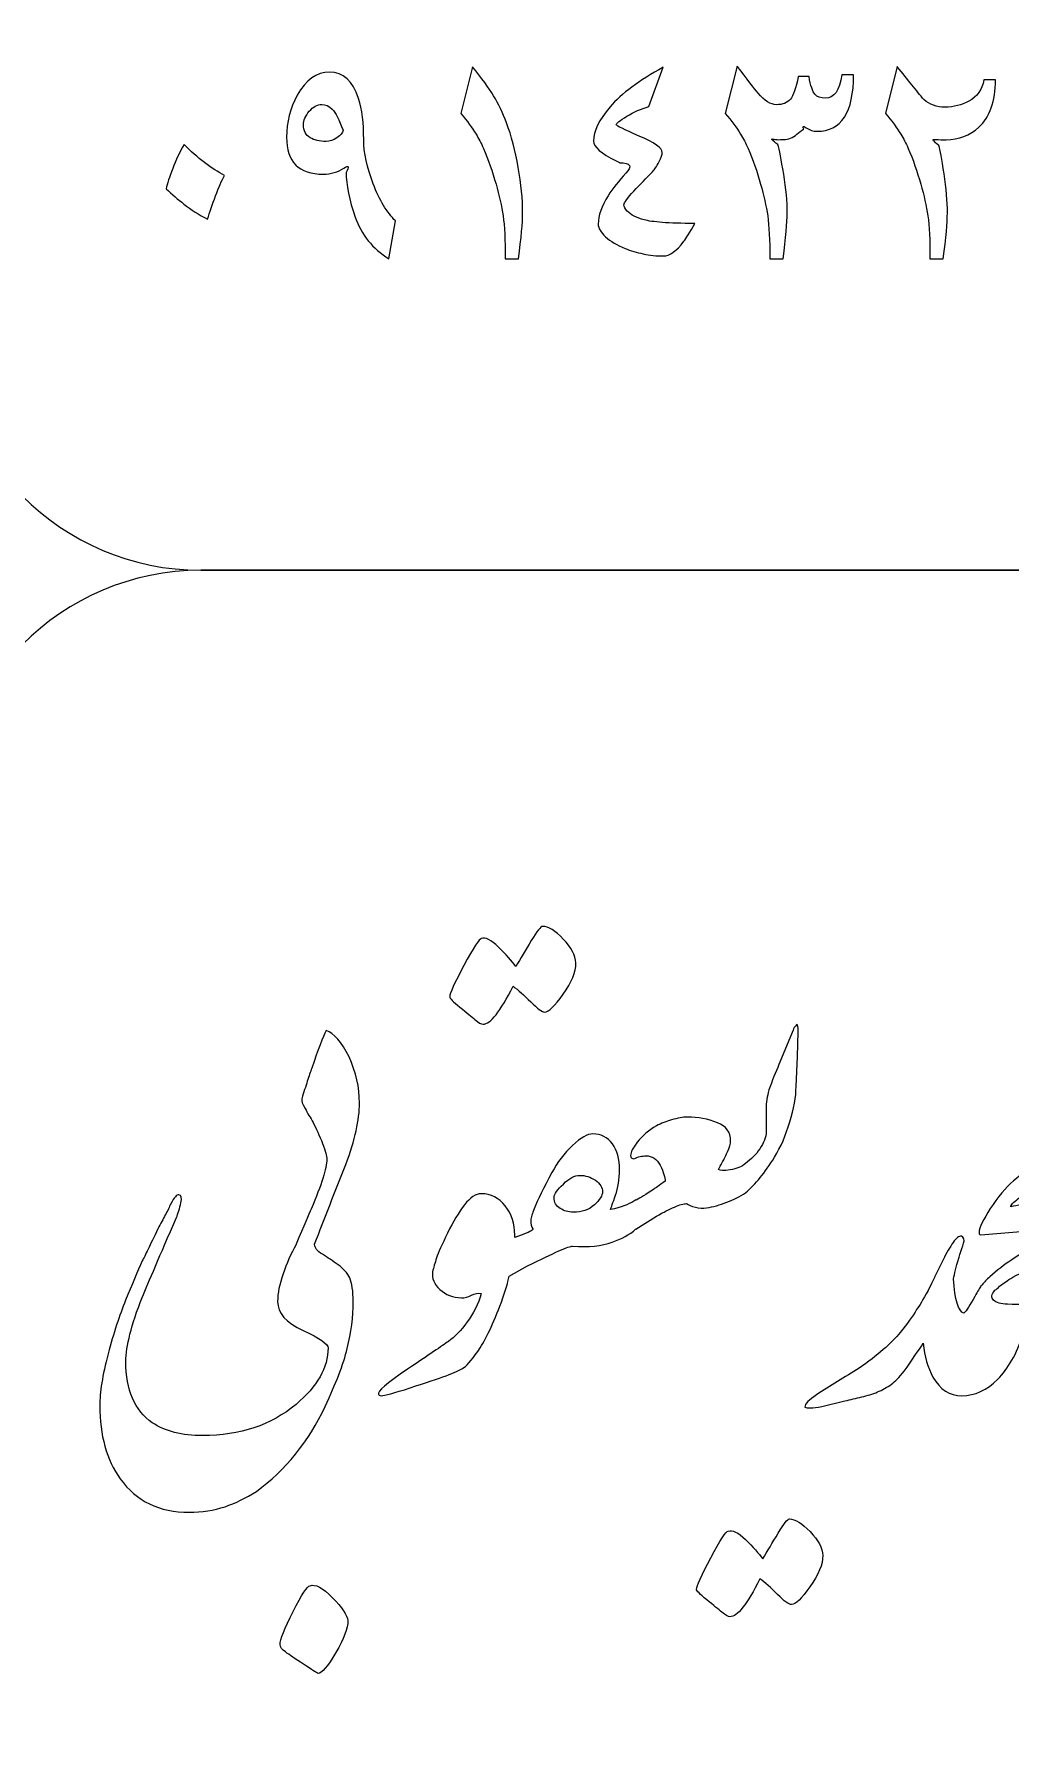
# Model space of a CAD drawing. Header units: millimetres. Extents: x 62 to 462, y 96 to 456.
# Drawn here: x 265.98 to 285.06, y 393.12 to 426.28 of the extents above; entities that cross this region are included whole.
import ezdxf

# ---------------------------------------------------------------- set-up
doc = ezdxf.new("R2010")
doc.units = ezdxf.units.MM
doc.header["$MEASUREMENT"] = 0
doc.layers.add('Layer 1', color=7, linetype='Continuous')

msp = doc.modelspace()

# ---------------------------------------------------------------- linework, layer by layer
at = {"layer": 'Layer 1', "color": 250, "lineweight": 18}
for points, knots in [([(269.2442, 455.3033), (269.2442, 455.3033), (298.8692, 455.3033), (298.8692, 455.3033), (301.5887, 455.3033), (303.8067, 453.0853), (303.8067, 450.3658), (303.8067, 450.3658), (303.8067, 420.7408), (303.8067, 420.7408), (303.8067, 418.0213), (301.5887, 415.8033), (298.8692, 415.8033), (298.8692, 415.8033), (269.2442, 415.8033), (269.2442, 415.8033), (266.5247, 415.8033), (264.3067, 418.0213), (264.3067, 420.7408), (264.3067, 420.7408), (264.3067, 450.3658), (264.3067, 450.3658), (264.3067, 453.0853), (266.5247, 455.3033), (269.2442, 455.3033)], [0, 0, 0, 0, 0.125, 0.125, 0.125, 0.25, 0.25, 0.25, 0.375, 0.375, 0.375, 0.5, 0.5, 0.5, 0.625, 0.625, 0.625, 0.75, 0.75, 0.75, 0.875, 0.875, 0.875, 1, 1, 1, 1]), ([(269.2442, 415.8033), (269.2442, 415.8033), (298.8692, 415.8033), (298.8692, 415.8033), (301.5887, 415.8033), (303.8067, 413.5853), (303.8067, 410.8658), (303.8067, 410.8658), (303.8067, 381.2408), (303.8067, 381.2408), (303.8067, 378.5213), (301.5887, 376.3033), (298.8692, 376.3033), (298.8692, 376.3033), (269.2442, 376.3033), (269.2442, 376.3033), (266.5247, 376.3033), (264.3067, 378.5213), (264.3067, 381.2408), (264.3067, 381.2408), (264.3067, 410.8658), (264.3067, 410.8658), (264.3067, 413.5853), (266.5247, 415.8033), (269.2442, 415.8033)], [0, 0, 0, 0, 0.125, 0.125, 0.125, 0.25, 0.25, 0.25, 0.375, 0.375, 0.375, 0.5, 0.5, 0.5, 0.625, 0.625, 0.625, 0.75, 0.75, 0.75, 0.875, 0.875, 0.875, 1, 1, 1, 1]), ([(274.1061, 407.4703), (274.1061, 407.5307), (274.1989, 407.7328), (274.3847, 408.0834), (274.5705, 408.4318), (274.6843, 408.606), (274.7237, 408.606), (274.8005, 408.6385), (274.9142, 408.5828), (275.0606, 408.4411), (275.2092, 408.2971), (275.3207, 408.1717), (275.3973, 408.0625), (275.4879, 408.2112), (275.5901, 408.3807), (275.7016, 408.5665), (275.8131, 408.7523), (275.885, 408.8452), (275.9222, 408.8452), (276.0359, 408.8452), (276.1707, 408.7615), (276.3263, 408.5967), (276.4843, 408.4318), (276.5655, 408.2762), (276.5748, 408.1298), (276.5748, 407.958), (276.4912, 407.7536), (276.324, 407.5191), (276.1591, 407.2868), (276.0406, 407.1707), (275.9617, 407.1707), (275.9129, 407.1707), (275.8223, 407.238), (275.6899, 407.3681), (275.5599, 407.5005), (275.4437, 407.6027), (275.3439, 407.6747), (275.0977, 407.18), (274.9026, 406.9338), (274.7586, 406.9338), (274.7215, 406.9338), (274.6704, 406.9617), (274.6007, 407.0221), (274.538, 407.0755), (274.4404, 407.1568), (274.3057, 407.266), (274.171, 407.3751), (274.1061, 407.4424), (274.1061, 407.4703)], [0, 0, 0, 0, 0.0625, 0.0625, 0.0625, 0.125, 0.125, 0.125, 0.1875, 0.1875, 0.1875, 0.25, 0.25, 0.25, 0.3125, 0.3125, 0.3125, 0.375, 0.375, 0.375, 0.4375, 0.4375, 0.4375, 0.5, 0.5, 0.5, 0.5625, 0.5625, 0.5625, 0.625, 0.625, 0.625, 0.6875, 0.6875, 0.6875, 0.75, 0.75, 0.75, 0.8125, 0.8125, 0.8125, 0.875, 0.875, 0.875, 0.9375, 0.9375, 0.9375, 1, 1, 1, 1]), ([(279.889, 404.212), (279.9981, 404.2887), (280.091, 404.3839), (280.1676, 404.4976), (280.2489, 404.6115), (280.2908, 404.7252), (280.2908, 404.8391), (280.2908, 404.8391), (280.2908, 405.2873), (280.2908, 405.2873), (280.2908, 405.3964), (280.3093, 405.5172), (280.3442, 405.6473), (280.4092, 405.8284), (280.4742, 405.9956), (280.5416, 406.1443), (280.5416, 406.1443), (280.8203, 406.8177), (280.8203, 406.8177), (280.8249, 406.8503), (280.8481, 406.8875), (280.8899, 406.927), (280.9086, 406.927), (280.9155, 406.8804), (280.9155, 406.7853), (280.9155, 406.7853), (280.9039, 406.3022), (280.9039, 406.3022), (280.9039, 406.3022), (280.876, 405.717), (280.876, 405.717), (280.876, 405.5126), (280.8342, 405.2803), (280.7529, 405.0226), (280.6763, 404.7624), (280.5764, 404.5348), (280.4533, 404.3351), (280.2683, 404.032), (280.0809, 403.8003), (279.8912, 403.6425), (279.8912, 403.6425), (279.889, 403.6383), (279.889, 403.6383), (279.7797, 403.5663), (279.6567, 403.5036), (279.522, 403.4525), (279.3849, 403.3991), (279.2526, 403.3643), (279.1272, 403.3457), (279.0575, 403.3318), (278.9855, 403.3364), (278.9089, 403.355), (278.8322, 403.3759), (278.7718, 403.3991), (278.7323, 403.427), (278.6766, 403.427), (278.6, 403.4038), (278.5001, 403.3596), (278.4048, 403.3178), (278.2864, 403.2598), (278.1471, 403.1831), (278.1471, 403.1831), (277.7453, 402.93), (277.7453, 402.93), (277.7453, 402.93), (277.7448, 402.9317), (277.7448, 402.9317), (277.6172, 402.8183), (277.464, 402.7324), (277.2831, 402.6744), (277.0787, 402.5955), (276.821, 402.5723), (276.5075, 402.5978), (276.4424, 402.5978), (276.1521, 402.4701), (275.6296, 402.21), (275.6296, 402.21), (275.2706, 402.0121), (275.2706, 402.0121), (275.2706, 402.0121), (275.2441, 401.9081), (275.2441, 401.9081), (275.2162, 401.7942), (275.1813, 401.6851), (275.1465, 401.5853), (274.9862, 401.1463), (274.84, 400.8211), (274.7029, 400.6121), (274.5682, 400.4031), (274.4614, 400.2754), (274.3847, 400.2243), (274.3058, 400.1755), (274.192, 400.1221), (274.0363, 400.064), (273.8831, 400.0083), (273.6485, 399.9293), (273.3326, 399.8271), (273.0168, 399.7249), (272.831, 399.6739), (272.7707, 399.6739), (272.7358, 399.6739), (272.7172, 399.6832), (272.7172, 399.7017), (272.6801, 399.7505), (272.8682, 399.9154), (273.2816, 400.1918), (273.695, 400.4681), (273.9621, 400.6493), (274.0805, 400.7352), (274.2013, 400.8211), (274.3244, 400.9466), (274.4474, 401.1137), (274.5728, 401.2787), (274.6658, 401.4668), (274.7238, 401.6735), (274.6611, 401.6828), (274.5961, 401.6712), (274.5311, 401.6363), (274.4637, 401.6038), (274.3987, 401.5853), (274.3359, 401.5853), (274.1688, 401.5899), (274.0271, 401.6456), (273.9133, 401.7502), (273.8018, 401.8523), (273.753, 401.9684), (273.7716, 402.0962), (273.7902, 402.1728), (273.8157, 402.2634), (273.8506, 402.3656), (273.8831, 402.4678), (273.9551, 402.6303), (274.0643, 402.851), (274.1734, 403.0739), (274.2825, 403.2574), (274.394, 403.4014), (274.5055, 403.5477), (274.6146, 403.6197), (274.7238, 403.6197), (274.9096, 403.6197), (275.0652, 403.5407), (275.1906, 403.3828), (275.316, 403.2226), (275.3765, 403.0322), (275.3765, 402.8115), (275.3765, 402.8115), (275.3761, 402.7649), (275.3761, 402.7649), (275.3761, 402.7649), (275.5042, 402.8092), (275.5042, 402.8092), (275.6551, 402.8649), (275.7318, 402.9044), (275.7318, 402.9322), (275.7038, 402.9786), (275.6899, 403.0344), (275.6899, 403.1018), (275.6992, 403.1621), (275.7224, 403.2365), (275.7596, 403.327), (275.8223, 403.4942), (275.9385, 403.7311), (276.1056, 404.0354), (276.2101, 404.2351), (276.3425, 404.4116), (276.5075, 404.565), (276.67, 404.7158), (276.8024, 404.7902), (276.9023, 404.7902), (277.0602, 404.7902), (277.1902, 404.7229), (277.2901, 404.5928), (277.3807, 404.465), (277.4248, 404.2978), (277.4248, 404.0888), (277.4248, 403.903), (277.3993, 403.7358), (277.3481, 403.5895), (277.2947, 403.4409), (277.2622, 403.3502), (277.2483, 403.3131), (277.2483, 403.3131), (277.3296, 403.327), (277.3296, 403.327), (277.5061, 403.3712), (277.6455, 403.4315), (277.7453, 403.5036), (277.7453, 403.5036), (277.7495, 403.4965), (277.7495, 403.4965), (277.8306, 403.5386), (277.9453, 403.6075), (278.0913, 403.7057), (278.1239, 403.7243), (278.1982, 403.7777), (278.3167, 403.8636), (278.3167, 403.9356), (278.2841, 404.0401), (278.2214, 404.1772), (278.154, 404.3002), (278.0612, 404.3606), (277.9427, 404.3606), (277.8661, 404.3606), (277.7871, 404.3421), (277.7035, 404.3049), (277.6455, 404.3049), (277.6269, 404.3444), (277.6501, 404.421), (277.6687, 404.4768), (277.7082, 404.5441), (277.7731, 404.6254), (277.8731, 404.7531), (277.9961, 404.8599), (278.1471, 404.9458), (278.2423, 404.997), (278.3399, 405.0341), (278.4397, 405.062), (278.5628, 405.0992), (278.665, 405.1178), (278.7532, 405.1178), (278.9599, 405.1178), (279.155, 405.0805), (279.3385, 405.0085), (279.5103, 404.9412), (279.5963, 404.8228), (279.5963, 404.6532), (279.5963, 404.5952), (279.5754, 404.5232), (279.5359, 404.4373), (279.5127, 404.3861), (279.4918, 404.3397), (279.4708, 404.3002), (279.45, 404.2584), (279.4128, 404.1911), (279.3571, 404.0959), (279.3896, 404.0679), (279.4662, 404.0657), (279.5893, 404.0842), (279.7124, 404.1052), (279.8122, 404.1469), (279.889, 404.212)], [0, 0, 0, 0, 0.0125, 0.0125, 0.0125, 0.025, 0.025, 0.025, 0.0375, 0.0375, 0.0375, 0.05, 0.05, 0.05, 0.0625, 0.0625, 0.0625, 0.075, 0.075, 0.075, 0.0875, 0.0875, 0.0875, 0.1, 0.1, 0.1, 0.1125, 0.1125, 0.1125, 0.125, 0.125, 0.125, 0.1375, 0.1375, 0.1375, 0.15, 0.15, 0.15, 0.1625, 0.1625, 0.1625, 0.175, 0.175, 0.175, 0.1875, 0.1875, 0.1875, 0.2, 0.2, 0.2, 0.2125, 0.2125, 0.2125, 0.225, 0.225, 0.225, 0.2375, 0.2375, 0.2375, 0.25, 0.25, 0.25, 0.2625, 0.2625, 0.2625, 0.275, 0.275, 0.275, 0.2875, 0.2875, 0.2875, 0.3, 0.3, 0.3, 0.3125, 0.3125, 0.3125, 0.325, 0.325, 0.325, 0.3375, 0.3375, 0.3375, 0.35, 0.35, 0.35, 0.3625, 0.3625, 0.3625, 0.375, 0.375, 0.375, 0.3875, 0.3875, 0.3875, 0.4, 0.4, 0.4, 0.4125, 0.4125, 0.4125, 0.425, 0.425, 0.425, 0.4375, 0.4375, 0.4375, 0.45, 0.45, 0.45, 0.4625, 0.4625, 0.4625, 0.475, 0.475, 0.475, 0.4875, 0.4875, 0.4875, 0.5, 0.5, 0.5, 0.5125, 0.5125, 0.5125, 0.525, 0.525, 0.525, 0.5375, 0.5375, 0.5375, 0.55, 0.55, 0.55, 0.5625, 0.5625, 0.5625, 0.575, 0.575, 0.575, 0.5875, 0.5875, 0.5875, 0.6, 0.6, 0.6, 0.6125, 0.6125, 0.6125, 0.625, 0.625, 0.625, 0.6375, 0.6375, 0.6375, 0.65, 0.65, 0.65, 0.6625, 0.6625, 0.6625, 0.675, 0.675, 0.675, 0.6875, 0.6875, 0.6875, 0.7, 0.7, 0.7, 0.7125, 0.7125, 0.7125, 0.725, 0.725, 0.725, 0.7375, 0.7375, 0.7375, 0.75, 0.75, 0.75, 0.7625, 0.7625, 0.7625, 0.775, 0.775, 0.775, 0.7875, 0.7875, 0.7875, 0.8, 0.8, 0.8, 0.8125, 0.8125, 0.8125, 0.825, 0.825, 0.825, 0.8375, 0.8375, 0.8375, 0.85, 0.85, 0.85, 0.8625, 0.8625, 0.8625, 0.875, 0.875, 0.875, 0.8875, 0.8875, 0.8875, 0.9, 0.9, 0.9, 0.9125, 0.9125, 0.9125, 0.925, 0.925, 0.925, 0.9375, 0.9375, 0.9375, 0.95, 0.95, 0.95, 0.9625, 0.9625, 0.9625, 0.975, 0.975, 0.975, 0.9875, 0.9875, 0.9875, 1, 1, 1, 1]), ([(271.7302, 400.6075), (271.7302, 400.6842), (271.5676, 400.7979), (271.2401, 400.9466), (270.908, 401.1022), (270.7431, 401.2903), (270.7431, 401.5133), (270.7431, 401.6712), (270.778, 401.8523), (270.85, 402.0543), (270.9197, 402.2541), (271.0032, 402.4469), (271.1032, 402.6281), (271.1032, 402.6281), (271.1055, 402.6322), (271.1055, 402.6322), (271.1055, 402.6322), (271.1054, 402.6327), (271.1054, 402.6327), (271.2587, 402.995), (271.3563, 403.2249), (271.398, 403.3201), (271.6024, 403.7963), (271.7046, 404.1214), (271.7046, 404.2933), (271.7046, 404.3514), (271.6767, 404.4536), (271.621, 404.5998), (271.5583, 404.7577), (271.4979, 404.8972), (271.4375, 405.0132), (271.412, 405.0597), (271.3841, 405.1038), (271.3563, 405.1502), (271.3283, 405.1967), (271.3051, 405.2408), (271.2819, 405.2873), (271.2262, 405.3686), (271.2053, 405.4313), (271.2146, 405.4777), (271.2541, 405.6031), (271.2912, 405.717), (271.3237, 405.8168), (271.3539, 405.9166), (271.3841, 406.0026), (271.412, 406.0745), (271.5327, 406.4392), (271.6257, 406.683), (271.6906, 406.8108), (271.844, 406.7597), (271.9949, 406.5879), (272.1389, 406.2929), (272.2759, 405.9979), (272.3433, 405.696), (272.3433, 405.3894), (272.3433, 405.0712), (272.255, 404.6718), (272.0785, 404.1911), (271.974, 403.9333), (271.8695, 403.6731), (271.7673, 403.4108), (271.6652, 403.1507), (271.5652, 402.8906), (271.4654, 402.6327), (271.4654, 402.6327), (271.4648, 402.6315), (271.4648, 402.6315), (271.4648, 402.6315), (271.4654, 402.6281), (271.4654, 402.6281), (271.4654, 402.5654), (271.5165, 402.5003), (271.6187, 402.4376), (271.7209, 402.3749), (271.8231, 402.3052), (271.9276, 402.2309), (272.0321, 402.1543), (272.1065, 402.0706), (272.1529, 401.9754), (272.197, 401.871), (272.2202, 401.7176), (272.2202, 401.5133), (272.2202, 401.2137), (272.1807, 400.9071), (272.1041, 400.5935), (272.0275, 400.2893), (271.8835, 399.913), (271.6744, 399.4648), (271.3446, 398.7704), (270.8964, 398.2177), (270.3274, 397.8043), (270.1207, 397.6719), (269.9164, 397.5721), (269.7166, 397.5047), (269.4983, 397.4327), (269.2638, 397.3955), (269.0152, 397.3955), (268.43, 397.3955), (267.9818, 397.6138), (267.6682, 398.0481), (267.4011, 398.4197), (267.2664, 398.8982), (267.2664, 399.4787), (267.2664, 399.7366), (267.3199, 400.0733), (267.429, 400.4914), (267.5382, 400.8955), (267.652, 401.2439), (267.7705, 401.5388), (267.8981, 401.843), (268.005, 402.1008), (268.0955, 402.3075), (268.1234, 402.3586), (268.1629, 402.4352), (268.2117, 402.5374), (268.2627, 402.6374), (268.3254, 402.7721), (268.4022, 402.9346), (268.4579, 403.0344), (268.5066, 403.125), (268.5484, 403.2064), (268.5925, 403.2876), (268.6274, 403.3619), (268.6553, 403.4246), (268.7226, 403.5477), (268.7738, 403.6058), (268.8109, 403.6012), (268.8619, 403.5919), (268.8736, 403.5407), (268.8527, 403.4455), (268.8295, 403.3318), (268.7992, 403.2342), (268.7644, 403.1529), (268.4416, 402.4074), (268.2187, 401.8895), (268.0955, 401.5946), (267.8842, 401.0534), (267.7774, 400.6377), (267.7774, 400.3427), (267.7774, 399.783), (267.9492, 399.3859), (268.2929, 399.1444), (268.5484, 398.9771), (268.8759, 398.8935), (269.28, 398.8935), (270.0069, 398.8935), (270.6131, 399.0979), (271.1032, 399.5043), (271.5212, 399.855), (271.7302, 400.2219), (271.7302, 400.6075)], [0, 0, 0, 0, 0.02, 0.02, 0.02, 0.04, 0.04, 0.04, 0.06, 0.06, 0.06, 0.08, 0.08, 0.08, 0.1, 0.1, 0.1, 0.12, 0.12, 0.12, 0.14, 0.14, 0.14, 0.16, 0.16, 0.16, 0.18, 0.18, 0.18, 0.2, 0.2, 0.2, 0.22, 0.22, 0.22, 0.24, 0.24, 0.24, 0.26, 0.26, 0.26, 0.28, 0.28, 0.28, 0.3, 0.3, 0.3, 0.32, 0.32, 0.32, 0.34, 0.34, 0.34, 0.36, 0.36, 0.36, 0.38, 0.38, 0.38, 0.4, 0.4, 0.4, 0.42, 0.42, 0.42, 0.44, 0.44, 0.44, 0.46, 0.46, 0.46, 0.48, 0.48, 0.48, 0.5, 0.5, 0.5, 0.52, 0.52, 0.52, 0.54, 0.54, 0.54, 0.56, 0.56, 0.56, 0.58, 0.58, 0.58, 0.6, 0.6, 0.6, 0.62, 0.62, 0.62, 0.64, 0.64, 0.64, 0.66, 0.66, 0.66, 0.68, 0.68, 0.68, 0.7, 0.7, 0.7, 0.72, 0.72, 0.72, 0.74, 0.74, 0.74, 0.76, 0.76, 0.76, 0.78, 0.78, 0.78, 0.8, 0.8, 0.8, 0.82, 0.82, 0.82, 0.84, 0.84, 0.84, 0.86, 0.86, 0.86, 0.88, 0.88, 0.88, 0.9, 0.9, 0.9, 0.92, 0.92, 0.92, 0.94, 0.94, 0.94, 0.96, 0.96, 0.96, 0.98, 0.98, 0.98, 1, 1, 1, 1]), ([(285.1912, 403.9262), (285.305, 404.0215), (285.4676, 404.1516), (285.6812, 404.3211), (285.8903, 404.479), (286.032, 404.5835), (286.1109, 404.6323), (286.1109, 404.6323), (286.5986, 404.9528), (286.5986, 404.9528), (286.5871, 404.9621), (286.5383, 404.9922), (286.457, 405.041), (286.3943, 405.0736), (286.3617, 405.1177), (286.3617, 405.1781), (286.4802, 405.4405), (286.6428, 405.7007), (286.8518, 405.9608), (287.0561, 406.2046), (287.1746, 406.3161), (287.2118, 406.2929), (287.5787, 406.1675), (287.7971, 406.0862), (287.8644, 406.056), (288.1059, 405.9421), (288.2267, 405.8121), (288.2267, 405.6681), (288.2267, 405.5683), (288.1802, 405.4382), (288.0897, 405.2803), (287.9898, 405.1247), (287.876, 404.9922), (287.7505, 404.8785), (287.6089, 404.7601), (287.444, 404.6648), (287.2535, 404.5928), (286.7589, 404.4256), (286.3548, 404.2584), (286.0389, 404.0912), (285.7281, 403.9289), (285.4487, 403.7374), (285.2032, 403.5146), (285.2032, 403.5146), (285.1935, 403.499), (285.1935, 403.499), (285.1425, 403.4687), (285.11, 403.4385), (285.0937, 403.4107), (285.0774, 403.3828), (285.0705, 403.3689), (285.0705, 403.3643), (285.11, 403.3735), (285.2818, 403.4038), (285.5814, 403.4595), (285.802, 403.4943), (285.9879, 403.5129), (286.1387, 403.5129), (286.3547, 403.5129), (286.5335, 403.499), (286.6682, 403.4734), (286.8099, 403.4455), (286.8797, 403.3806), (286.8797, 403.276), (286.8797, 403.2342), (286.8541, 403.1576), (286.8053, 403.0437), (286.7403, 402.9253), (286.659, 402.8068), (286.5591, 402.6908), (286.4918, 402.6118), (286.2502, 402.4886), (285.8345, 402.3168), (285.4211, 402.1426), (285.1657, 402.0265), (285.0705, 401.9662), (284.9752, 401.9034), (284.9032, 401.8523), (284.8521, 401.8129), (284.8247, 401.7767), (284.7947, 401.7497), (284.7623, 401.7327), (284.6914, 401.6513), (284.682, 401.5867), (284.736, 401.5388), (284.7894, 401.4877), (284.88, 401.4621), (285.0078, 401.4599), (285.1354, 401.4575), (285.2284, 401.4575), (285.2864, 401.4575), (285.377, 401.4482), (285.4235, 401.3948), (285.4235, 401.2996), (285.4235, 401.2322), (285.3863, 401.0883), (285.3143, 400.8723), (285.1866, 400.4914), (285.0217, 400.1987), (284.8173, 399.9944), (284.6037, 399.7807), (284.3714, 399.6739), (284.116, 399.6739), (283.8767, 399.6739), (283.6886, 399.7946), (283.5516, 400.0338), (283.4473, 400.2243), (283.3834, 400.4456), (283.362, 400.6972), (283.2696, 400.558), (283.1447, 400.3755), (282.9871, 400.1499), (282.8919, 400.0315), (282.8107, 399.9479), (282.741, 399.8991), (282.6504, 399.8341), (282.5598, 399.783), (282.4669, 399.7459), (282.3741, 399.7064), (282.2719, 399.6762), (282.1604, 399.6507), (282.0489, 399.6251), (281.9398, 399.5995), (281.8306, 399.5717), (281.8306, 399.5717), (281.3801, 399.4625), (281.3801, 399.4625), (281.1989, 399.4323), (281.0874, 399.4277), (281.0479, 399.4486), (281.0479, 399.5136), (281.1222, 399.5926), (281.2732, 399.6878), (281.4079, 399.7737), (281.5473, 399.862), (281.6866, 399.9503), (281.8283, 400.0385), (281.9676, 400.1245), (282.1093, 400.2104), (282.4669, 400.4612), (282.7363, 400.6957), (282.9129, 400.9117), (283.0476, 401.0813), (283.1544, 401.2276), (283.2311, 401.3553), (283.2821, 401.4273), (283.3565, 401.5527), (283.4563, 401.7293), (283.4563, 401.7293), (283.5222, 401.8641), (283.5222, 401.8641), (283.5379, 401.901), (283.5547, 401.9364), (283.5725, 401.9708), (283.5807, 401.9873), (283.589, 402.0032), (283.5976, 402.0187), (283.5976, 402.0187), (283.7489, 402.3285), (283.7489, 402.3285), (283.8163, 402.4678), (283.8837, 402.5816), (283.9464, 402.6675), (284.0044, 402.7535), (284.0602, 402.7953), (284.1089, 402.7906), (284.1554, 402.7674), (284.1693, 402.7233), (284.1507, 402.6536), (284.0997, 402.5049), (284.0694, 402.4074), (284.0555, 402.361), (284.004, 402.1896), (283.9703, 402.054), (283.9554, 401.956), (283.9783, 401.5452), (284.0453, 401.3225), (284.1577, 401.2857), (284.2065, 401.3367), (284.2785, 401.4459), (284.369, 401.6131), (284.4225, 401.713), (284.4643, 401.7803), (284.4898, 401.8175), (284.4966, 401.826), (284.5043, 401.8332), (284.5131, 401.8395), (284.554, 401.8897), (284.6045, 401.943), (284.6616, 401.9963), (284.8033, 402.1241), (284.9451, 402.2332), (285.0913, 402.3285), (285.2772, 402.4515), (285.456, 402.5584), (285.6278, 402.6489), (285.6417, 402.6582), (285.7393, 402.707), (285.9205, 402.7929), (285.9205, 402.837), (285.8484, 402.8695), (285.7022, 402.8882), (285.5768, 402.8928), (285.4048, 402.8882), (285.1935, 402.8742), (285.1935, 402.8742), (284.4852, 402.8185), (284.4852, 402.8185), (284.4527, 402.8185), (284.4434, 402.8463), (284.4573, 402.8997), (284.4852, 403.0182), (284.5735, 403.1901), (284.7267, 403.4107), (284.8757, 403.6307), (285.0292, 403.7987), (285.1872, 403.9169), (285.1872, 403.9169), (285.1912, 403.9262), (285.1912, 403.9262)], [0, 0, 0, 0, 0.0136986, 0.0136986, 0.0136986, 0.0273973, 0.0273973, 0.0273973, 0.0410959, 0.0410959, 0.0410959, 0.0547945, 0.0547945, 0.0547945, 0.0684932, 0.0684932, 0.0684932, 0.0821918, 0.0821918, 0.0821918, 0.0958904, 0.0958904, 0.0958904, 0.109589, 0.109589, 0.109589, 0.1232877, 0.1232877, 0.1232877, 0.1369863, 0.1369863, 0.1369863, 0.1506849, 0.1506849, 0.1506849, 0.1643836, 0.1643836, 0.1643836, 0.1780822, 0.1780822, 0.1780822, 0.1917808, 0.1917808, 0.1917808, 0.2054795, 0.2054795, 0.2054795, 0.2191781, 0.2191781, 0.2191781, 0.2328767, 0.2328767, 0.2328767, 0.2465753, 0.2465753, 0.2465753, 0.260274, 0.260274, 0.260274, 0.2739726, 0.2739726, 0.2739726, 0.2876712, 0.2876712, 0.2876712, 0.3013699, 0.3013699, 0.3013699, 0.3150685, 0.3150685, 0.3150685, 0.3287671, 0.3287671, 0.3287671, 0.3424658, 0.3424658, 0.3424658, 0.3561644, 0.3561644, 0.3561644, 0.369863, 0.369863, 0.369863, 0.3835616, 0.3835616, 0.3835616, 0.3972603, 0.3972603, 0.3972603, 0.4109589, 0.4109589, 0.4109589, 0.4246575, 0.4246575, 0.4246575, 0.4383562, 0.4383562, 0.4383562, 0.4520548, 0.4520548, 0.4520548, 0.4657534, 0.4657534, 0.4657534, 0.4794521, 0.4794521, 0.4794521, 0.4931507, 0.4931507, 0.4931507, 0.5068493, 0.5068493, 0.5068493, 0.5205479, 0.5205479, 0.5205479, 0.5342466, 0.5342466, 0.5342466, 0.5479452, 0.5479452, 0.5479452, 0.5616438, 0.5616438, 0.5616438, 0.5753425, 0.5753425, 0.5753425, 0.5890411, 0.5890411, 0.5890411, 0.6027397, 0.6027397, 0.6027397, 0.6164384, 0.6164384, 0.6164384, 0.630137, 0.630137, 0.630137, 0.6438356, 0.6438356, 0.6438356, 0.6575342, 0.6575342, 0.6575342, 0.6712329, 0.6712329, 0.6712329, 0.6849315, 0.6849315, 0.6849315, 0.6986301, 0.6986301, 0.6986301, 0.7123288, 0.7123288, 0.7123288, 0.7260274, 0.7260274, 0.7260274, 0.739726, 0.739726, 0.739726, 0.7534247, 0.7534247, 0.7534247, 0.7671233, 0.7671233, 0.7671233, 0.7808219, 0.7808219, 0.7808219, 0.7945205, 0.7945205, 0.7945205, 0.8082192, 0.8082192, 0.8082192, 0.8219178, 0.8219178, 0.8219178, 0.8356164, 0.8356164, 0.8356164, 0.8493151, 0.8493151, 0.8493151, 0.8630137, 0.8630137, 0.8630137, 0.8767123, 0.8767123, 0.8767123, 0.890411, 0.890411, 0.890411, 0.9041096, 0.9041096, 0.9041096, 0.9178082, 0.9178082, 0.9178082, 0.9315068, 0.9315068, 0.9315068, 0.9452055, 0.9452055, 0.9452055, 0.9589041, 0.9589041, 0.9589041, 0.9726027, 0.9726027, 0.9726027, 0.9863014, 0.9863014, 0.9863014, 1, 1, 1, 1]), ([(277.0927, 403.6615), (277.0927, 403.7381), (277.0462, 403.8125), (276.9557, 403.8845), (276.8558, 403.9494), (276.7536, 403.9797), (276.6491, 403.9797), (276.5492, 403.9797), (276.4424, 403.9239), (276.3309, 403.8101), (276.2079, 403.701), (276.1474, 403.615), (276.1474, 403.5523), (276.1474, 403.4524), (276.1869, 403.3782), (276.2682, 403.334), (276.3379, 403.2829), (276.4215, 403.2597), (276.5214, 403.2597), (276.6886, 403.2597), (276.8279, 403.3061), (276.9348, 403.4014), (277.0392, 403.4966), (277.0927, 403.5825), (277.0927, 403.6615)], [0, 0, 0, 0, 0.125, 0.125, 0.125, 0.25, 0.25, 0.25, 0.375, 0.375, 0.375, 0.5, 0.5, 0.5, 0.625, 0.625, 0.625, 0.75, 0.75, 0.75, 0.875, 0.875, 0.875, 1, 1, 1, 1]), ([(278.9298, 395.8907), (278.9298, 395.8628), (278.9971, 395.7955), (279.1295, 395.6862), (279.2643, 395.5771), (279.3617, 395.4959), (279.4268, 395.4424), (279.4942, 395.382), (279.5476, 395.3542), (279.5824, 395.3542), (279.7287, 395.3542), (279.9238, 395.6003), (280.1676, 396.095), (280.2676, 396.023), (280.3836, 395.9209), (280.516, 395.7885), (280.6461, 395.656), (280.7366, 395.5911), (280.7878, 395.5911), (280.8644, 395.5911), (280.9852, 395.7072), (281.1477, 395.9394), (281.3149, 396.174), (281.3985, 396.3784), (281.3985, 396.5502), (281.3915, 396.6966), (281.308, 396.8521), (281.1501, 397.017), (280.9945, 397.1819), (280.8598, 397.2656), (280.7459, 397.2656), (280.7111, 397.2656), (280.6368, 397.1726), (280.5253, 396.9868), (280.4138, 396.801), (280.314, 396.6315), (280.2234, 396.4829), (280.1444, 396.592), (280.0329, 396.7174), (279.8866, 396.8614), (279.738, 397.0031), (279.6265, 397.0589), (279.5498, 397.0263), (279.5081, 397.0263), (279.3943, 396.8521), (279.2085, 396.5038), (279.0227, 396.153), (278.9298, 395.951), (278.9298, 395.8907)], [0, 0, 0, 0, 0.0625, 0.0625, 0.0625, 0.125, 0.125, 0.125, 0.1875, 0.1875, 0.1875, 0.25, 0.25, 0.25, 0.3125, 0.3125, 0.3125, 0.375, 0.375, 0.375, 0.4375, 0.4375, 0.4375, 0.5, 0.5, 0.5, 0.5625, 0.5625, 0.5625, 0.625, 0.625, 0.625, 0.6875, 0.6875, 0.6875, 0.75, 0.75, 0.75, 0.8125, 0.8125, 0.8125, 0.875, 0.875, 0.875, 0.9375, 0.9375, 0.9375, 1, 1, 1, 1]), ([(270.7919, 394.8084), (270.7919, 394.7596), (270.8267, 394.7108), (270.894, 394.6668), (270.9707, 394.611), (271.0891, 394.532), (271.2517, 394.4252), (271.412, 394.3184), (271.5072, 394.2579), (271.5327, 394.244), (271.6071, 394.244), (271.7209, 394.3811), (271.8811, 394.6527), (272.039, 394.9245), (272.118, 395.1335), (272.118, 395.2775), (272.1041, 395.3866), (272.0019, 395.5376), (271.8114, 395.7304), (271.621, 395.9231), (271.477, 395.9998), (271.3771, 395.958), (271.326, 395.958), (271.2169, 395.7931), (271.0474, 395.4586), (270.8778, 395.1243), (270.7919, 394.9082), (270.7919, 394.8084)], [0, 0, 0, 0, 0.1111111, 0.1111111, 0.1111111, 0.2222222, 0.2222222, 0.2222222, 0.3333333, 0.3333333, 0.3333333, 0.4444444, 0.4444444, 0.4444444, 0.5555556, 0.5555556, 0.5555556, 0.6666667, 0.6666667, 0.6666667, 0.7777778, 0.7777778, 0.7777778, 0.8888889, 0.8888889, 0.8888889, 1, 1, 1, 1])]:
    msp.add_open_spline(points, degree=3, knots=knots, dxfattribs=at)
at = {"layer": 'Layer 1', "color": 250, "lineweight": 9}
for points, knots in [([(273.0486, 422.6292), (273.0486, 422.6292), (272.9197, 421.8884), (272.9197, 421.8884), (272.5969, 422.0916), (272.3775, 422.3633), (272.2591, 422.7011), (272.1418, 423.039), (272.0826, 423.3316), (272.0826, 423.5789), (272.1465, 423.6962), (272.1314, 423.724), (272.0385, 423.6602), (271.9189, 423.5835), (271.7842, 423.5441), (271.6368, 423.5441), (271.3964, 423.5441), (271.2176, 423.6044), (271.098, 423.7229), (270.9784, 423.8425), (270.9192, 424.0236), (270.9192, 424.2662), (270.9192, 424.5577), (270.9889, 424.8317), (271.1271, 425.0859), (271.2919, 425.3867), (271.5032, 425.5376), (271.7598, 425.5376), (272.0269, 425.5376), (272.215, 425.3669), (272.3241, 425.0244), (272.3926, 424.8084), (272.4263, 424.5402), (272.4263, 424.2175), (272.4263, 423.962), (272.4878, 423.6741), (272.612, 423.3537), (272.7351, 423.0344), (272.8814, 422.7929), (273.0486, 422.6292)], [0, 0, 0, 0, 0.0769231, 0.0769231, 0.0769231, 0.1538462, 0.1538462, 0.1538462, 0.2307692, 0.2307692, 0.2307692, 0.3076923, 0.3076923, 0.3076923, 0.3846154, 0.3846154, 0.3846154, 0.4615385, 0.4615385, 0.4615385, 0.5384615, 0.5384615, 0.5384615, 0.6153846, 0.6153846, 0.6153846, 0.6923077, 0.6923077, 0.6923077, 0.7692308, 0.7692308, 0.7692308, 0.8461538, 0.8461538, 0.8461538, 0.9230769, 0.9230769, 0.9230769, 1, 1, 1, 1]), ([(275.532, 422.7859), (275.532, 422.5978), (275.5053, 422.2994), (275.4508, 421.8919), (275.4508, 421.8919), (275.1918, 421.8919), (275.1918, 421.8919), (275.1918, 422.2541), (275.1779, 422.5328), (275.15, 422.7267), (275.121, 422.9206), (275.0757, 423.1284), (275.0119, 423.3502), (274.9422, 423.5952), (274.8598, 423.8285), (274.7669, 424.048), (274.7216, 424.1501), (274.6729, 424.243), (274.6206, 424.3266), (274.5463, 424.452), (274.4465, 424.5867), (274.3211, 424.7318), (274.3211, 424.7318), (274.5498, 425.6432), (274.5498, 425.6432), (274.7332, 425.4238), (274.8714, 425.2334), (274.9654, 425.0755), (275.0606, 424.9164), (275.1431, 424.7411), (275.2162, 424.5484), (275.3138, 424.2918), (275.3904, 424.0004), (275.4473, 423.6753), (275.5042, 423.3502), (275.532, 423.0541), (275.532, 422.7859)], [0, 0, 0, 0, 0.0833333, 0.0833333, 0.0833333, 0.1666667, 0.1666667, 0.1666667, 0.25, 0.25, 0.25, 0.3333333, 0.3333333, 0.3333333, 0.4166667, 0.4166667, 0.4166667, 0.5, 0.5, 0.5, 0.5833333, 0.5833333, 0.5833333, 0.6666667, 0.6666667, 0.6666667, 0.75, 0.75, 0.75, 0.8333333, 0.8333333, 0.8333333, 0.9166667, 0.9166667, 0.9166667, 1, 1, 1, 1]), ([(278.9002, 422.5816), (278.798, 422.4051), (278.726, 422.2878), (278.6831, 422.2321), (278.5426, 422.0405), (278.4079, 421.9453), (278.2814, 421.9453), (278.1478, 421.9453), (278.0166, 421.9592), (277.8889, 421.9871), (277.76, 422.0138), (277.6416, 422.0486), (277.5325, 422.0916), (277.3769, 422.1578), (277.2503, 422.2332), (277.154, 422.3203), (277.0576, 422.4062), (277.0088, 422.4887), (277.0088, 422.5688), (277.0088, 422.7337), (277.0739, 422.9183), (277.2027, 423.1226), (277.2956, 423.2677), (277.4117, 423.414), (277.5499, 423.5615), (277.6811, 423.6973), (277.6405, 423.7658), (277.428, 423.7658), (277.4733, 423.7472), (277.45, 423.7612), (277.3595, 423.8065), (277.0646, 423.9493), (276.9171, 424.077), (276.9171, 424.1908), (276.9171, 424.3835), (277.0251, 424.6053), (277.2399, 424.8572), (277.4651, 425.1184), (277.8111, 425.3774), (278.2779, 425.6328), (278.2779, 425.6328), (277.9992, 424.8677), (277.9992, 424.8677), (277.8494, 424.8224), (277.7055, 424.7585), (277.5685, 424.6761), (277.4315, 424.5925), (277.363, 424.5379), (277.363, 424.5101), (277.363, 424.4903), (277.5127, 424.416), (277.8123, 424.2895), (278.1107, 424.1629), (278.2605, 424.0549), (278.2605, 423.9667), (278.2605, 423.9295), (278.2384, 423.868), (278.1943, 423.7809), (278.1502, 423.6938), (278.1084, 423.6311), (278.07, 423.5917), (277.9481, 423.4651), (277.8262, 423.3397), (277.7066, 423.2143), (277.5766, 423.0738), (277.5127, 422.9844), (277.5127, 422.9461), (277.5127, 422.9078), (277.5336, 422.8648), (277.5778, 422.8196), (277.6474, 422.7453), (277.7577, 422.6884), (277.9075, 422.6501), (277.9864, 422.6292), (278.106, 422.6129), (278.2639, 422.6001), (278.423, 422.5885), (278.6355, 422.5816), (278.9002, 422.5816)], [0, 0, 0, 0, 0.0384615, 0.0384615, 0.0384615, 0.0769231, 0.0769231, 0.0769231, 0.1153846, 0.1153846, 0.1153846, 0.1538462, 0.1538462, 0.1538462, 0.1923077, 0.1923077, 0.1923077, 0.2307692, 0.2307692, 0.2307692, 0.2692308, 0.2692308, 0.2692308, 0.3076923, 0.3076923, 0.3076923, 0.3461538, 0.3461538, 0.3461538, 0.3846154, 0.3846154, 0.3846154, 0.4230769, 0.4230769, 0.4230769, 0.4615385, 0.4615385, 0.4615385, 0.5, 0.5, 0.5, 0.5384615, 0.5384615, 0.5384615, 0.5769231, 0.5769231, 0.5769231, 0.6153846, 0.6153846, 0.6153846, 0.6538462, 0.6538462, 0.6538462, 0.6923077, 0.6923077, 0.6923077, 0.7307692, 0.7307692, 0.7307692, 0.7692308, 0.7692308, 0.7692308, 0.8076923, 0.8076923, 0.8076923, 0.8461538, 0.8461538, 0.8461538, 0.8846154, 0.8846154, 0.8846154, 0.9230769, 0.9230769, 0.9230769, 0.9615385, 0.9615385, 0.9615385, 1, 1, 1, 1]), ([(281.4487, 425.0279), (281.6182, 425.0279), (281.7261, 425.1811), (281.7714, 425.4865), (281.7714, 425.4865), (282.0002, 425.4865), (282.0002, 425.4865), (282.0002, 424.7492), (281.761, 424.3812), (281.2849, 424.3812), (281.2106, 424.3812), (281.1398, 424.4044), (281.0725, 424.4508), (281.0063, 424.4973), (280.9912, 424.488), (281.0307, 424.4218), (281.033, 424.4334), (280.9877, 424.4021), (280.8937, 424.3266), (280.8101, 424.2569), (280.7253, 424.221), (280.6394, 424.221), (280.6278, 424.221), (280.6139, 424.221), (280.5964, 424.2198), (280.579, 424.2186), (280.5593, 424.2175), (280.5372, 424.2175), (280.4966, 424.2175), (280.456, 424.2221), (280.4165, 424.2302), (280.377, 424.2384), (280.4107, 424.2035), (280.5198, 424.1257), (280.55, 424.0224), (280.5872, 423.8285), (280.6336, 423.5441), (280.68, 423.2608), (280.7033, 423.0077), (280.7033, 422.7859), (280.7033, 422.5978), (280.6766, 422.2994), (280.622, 421.8919), (280.622, 421.8919), (280.3631, 421.8919), (280.3631, 421.8919), (280.3631, 422.2541), (280.3491, 422.5328), (280.3213, 422.7267), (280.2922, 422.9206), (280.247, 423.1284), (280.1831, 423.3502), (280.1134, 423.5952), (280.031, 423.8285), (279.9381, 424.048), (279.8928, 424.1501), (279.8441, 424.243), (279.7918, 424.3266), (279.7175, 424.452), (279.6177, 424.5867), (279.4923, 424.7318), (279.4923, 424.7318), (279.7245, 425.6572), (279.7245, 425.6572), (279.9219, 425.3936), (280.0577, 425.2171), (280.132, 425.1266), (280.2621, 424.9768), (280.3805, 424.9013), (280.4896, 424.9013), (280.6139, 424.9013), (280.7056, 424.9373), (280.7648, 425.007), (280.8217, 425.0755), (280.8728, 425.2241), (280.9181, 425.4528), (280.9181, 425.4528), (281.1294, 425.4528), (281.1294, 425.4528), (281.1607, 425.2717), (281.199, 425.1556), (281.2443, 425.1045), (281.2896, 425.0534), (281.3581, 425.0279), (281.4487, 425.0279)], [0, 0, 0, 0, 0.0357143, 0.0357143, 0.0357143, 0.0714286, 0.0714286, 0.0714286, 0.1071429, 0.1071429, 0.1071429, 0.1428571, 0.1428571, 0.1428571, 0.1785714, 0.1785714, 0.1785714, 0.2142857, 0.2142857, 0.2142857, 0.25, 0.25, 0.25, 0.2857143, 0.2857143, 0.2857143, 0.3214286, 0.3214286, 0.3214286, 0.3571429, 0.3571429, 0.3571429, 0.3928571, 0.3928571, 0.3928571, 0.4285714, 0.4285714, 0.4285714, 0.4642857, 0.4642857, 0.4642857, 0.5, 0.5, 0.5, 0.5357143, 0.5357143, 0.5357143, 0.5714286, 0.5714286, 0.5714286, 0.6071429, 0.6071429, 0.6071429, 0.6428571, 0.6428571, 0.6428571, 0.6785714, 0.6785714, 0.6785714, 0.7142857, 0.7142857, 0.7142857, 0.75, 0.75, 0.75, 0.7857143, 0.7857143, 0.7857143, 0.8214286, 0.8214286, 0.8214286, 0.8571429, 0.8571429, 0.8571429, 0.8928571, 0.8928571, 0.8928571, 0.9285714, 0.9285714, 0.9285714, 0.9642857, 0.9642857, 0.9642857, 1, 1, 1, 1]), ([(283.7858, 424.8537), (283.9565, 424.8537), (284.1109, 424.8932), (284.2514, 424.9698), (284.4128, 425.0581), (284.5115, 425.1962), (284.5474, 425.3843), (284.5474, 425.3843), (284.7727, 425.3843), (284.7727, 425.3843), (284.7727, 424.9675), (284.6647, 424.6598), (284.4488, 424.4625), (284.2723, 424.2999), (284.0575, 424.2175), (283.8067, 424.2175), (283.8067, 424.2175), (283.7556, 424.2175), (283.7556, 424.2175), (283.6825, 424.2175), (283.6233, 424.2198), (283.5768, 424.2244), (283.5304, 424.2291), (283.5606, 424.1884), (283.6674, 424.1025), (283.6894, 424.0236), (283.7231, 423.8401), (283.7672, 423.5534), (283.8113, 423.2666), (283.8334, 423.01), (283.8334, 422.7859), (283.8334, 422.5978), (283.8067, 422.2994), (283.7521, 421.8919), (283.7521, 421.8919), (283.4932, 421.8919), (283.4932, 421.8919), (283.4932, 422.2541), (283.4793, 422.5328), (283.4514, 422.7267), (283.4224, 422.9206), (283.3771, 423.1284), (283.3133, 423.3502), (283.2424, 423.5952), (283.1612, 423.8285), (283.0683, 424.048), (283.023, 424.1501), (282.9742, 424.243), (282.922, 424.3266), (282.8477, 424.452), (282.7478, 424.5867), (282.6224, 424.7318), (282.6224, 424.7318), (282.85, 425.6467), (282.85, 425.6467), (283.0636, 425.3832), (283.2366, 425.1684), (283.3713, 425), (283.4886, 424.9025), (283.6267, 424.8537), (283.7858, 424.8537)], [0, 0, 0, 0, 0.05, 0.05, 0.05, 0.1, 0.1, 0.1, 0.15, 0.15, 0.15, 0.2, 0.2, 0.2, 0.25, 0.25, 0.25, 0.3, 0.3, 0.3, 0.35, 0.35, 0.35, 0.4, 0.4, 0.4, 0.45, 0.45, 0.45, 0.5, 0.5, 0.5, 0.55, 0.55, 0.55, 0.6, 0.6, 0.6, 0.65, 0.65, 0.65, 0.7, 0.7, 0.7, 0.75, 0.75, 0.75, 0.8, 0.8, 0.8, 0.85, 0.85, 0.85, 0.9, 0.9, 0.9, 0.95, 0.95, 0.95, 1, 1, 1, 1]), ([(272.0211, 424.4021), (271.9514, 424.6053), (271.8794, 424.7446), (271.8074, 424.8166), (271.7482, 424.8758), (271.6809, 424.9048), (271.6066, 424.9048), (271.5183, 424.9048), (271.4359, 424.8607), (271.3616, 424.7725), (271.2873, 424.6842), (271.249, 424.5971), (271.249, 424.5101), (271.249, 424.3928), (271.2919, 424.308), (271.379, 424.2558), (271.4556, 424.2082), (271.5613, 424.1838), (271.6948, 424.1838), (271.7633, 424.1838), (271.8318, 424.2082), (271.9026, 424.2558), (271.9723, 424.3034), (272.0129, 424.3522), (272.0211, 424.4021)], [0, 0, 0, 0, 0.125, 0.125, 0.125, 0.25, 0.25, 0.25, 0.375, 0.375, 0.375, 0.5, 0.5, 0.5, 0.625, 0.625, 0.625, 0.75, 0.75, 0.75, 0.875, 0.875, 0.875, 1, 1, 1, 1]), ([(269.3751, 422.664), (269.2044, 422.7522), (269.05, 422.8509), (268.9118, 422.9601), (268.7969, 423.0483), (268.6808, 423.1481), (268.5647, 423.2584), (268.5879, 423.356), (268.6297, 423.4872), (268.6924, 423.652), (268.7551, 423.8157), (268.8294, 423.9748), (268.9153, 424.1257), (269.0442, 423.9922), (269.1777, 423.8738), (269.3147, 423.7705), (269.4529, 423.6671), (269.5817, 423.5835), (269.7048, 423.5174), (269.6502, 423.4198), (269.5922, 423.2875), (269.5295, 423.1191), (269.4668, 422.9519), (269.4157, 422.7998), (269.3751, 422.664)], [0, 0, 0, 0, 0.125, 0.125, 0.125, 0.25, 0.25, 0.25, 0.375, 0.375, 0.375, 0.5, 0.5, 0.5, 0.625, 0.625, 0.625, 0.75, 0.75, 0.75, 0.875, 0.875, 0.875, 1, 1, 1, 1])]:
    msp.add_open_spline(points, degree=3, knots=knots, dxfattribs=at)

doc.saveas('drawing.dxf')
